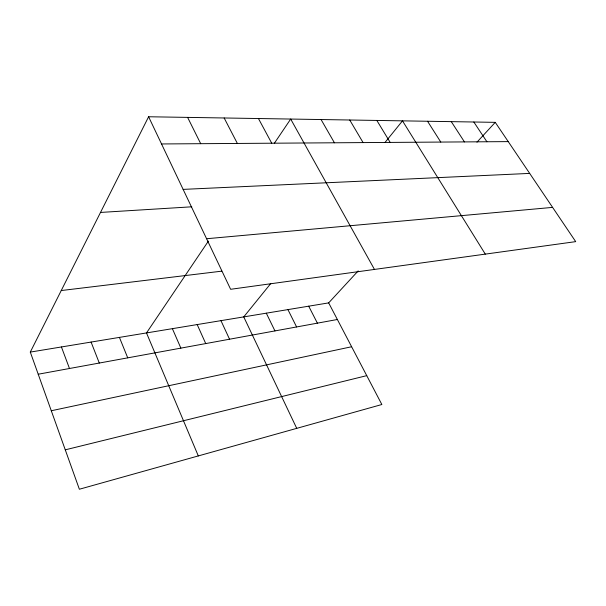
<?xml version="1.0" encoding="UTF-8"?>
<svg xmlns="http://www.w3.org/2000/svg" width="606" height="606" viewBox="0 0 606 606"><rect width="100%" height="100%" fill="white"/><g stroke="black" fill="none" stroke-linecap="round" stroke-linejoin="round"><path stroke-width="0.91" d="M358.191 270.897L328.672 302.886L381.856 404.513L79.371 489.239L30.3 352.094L148.606 116.761L495.253 122.351L575.7 241.635L230.628 289.297L148.606 116.761M208.396 241.112L146.493 332.929L198.306 455.924M274.359 143.274L290.691 119.056L374.463 269.428M270.761 283.532L243.748 316.893L296.735 428.359M385.068 142.387L402.498 120.859L485.292 254.119M476.96 142.183L495.253 122.351M65.274 449.834L366.751 375.644M51.29 410.754L351.624 346.746M38.216 374.22L337.368 319.498M30.3 352.094L328.672 302.886M61.244 290.547L221.781 271.155M206.593 238.734L552.604 207.388M100.513 212.433L191.769 206.805M183.133 189.39L529.682 173.399M161.537 143.955L508.245 141.615M473.831 122.011L486.906 141.759M451.288 121.647L464.446 141.91M427.548 121.261L440.774 142.069M376.841 120.442L390.166 142.41M349.738 120.011L363.092 142.599M321.066 119.541L334.421 142.789M258.444 118.534L271.73 143.213M224.152 117.981L237.363 143.448M308.696 306.174L317.392 323.157M287.918 309.605L296.599 326.96M187.618 117.39L200.707 143.69M266.292 313.173L274.95 330.914M220.955 320.65L229.545 339.224M197.185 324.566L205.729 343.579M172.384 328.657L180.868 348.124M119.42 337.398L127.73 357.851M91.089 342.064L99.293 363.047M61.418 346.958L69.485 368.501"/></g></svg>
